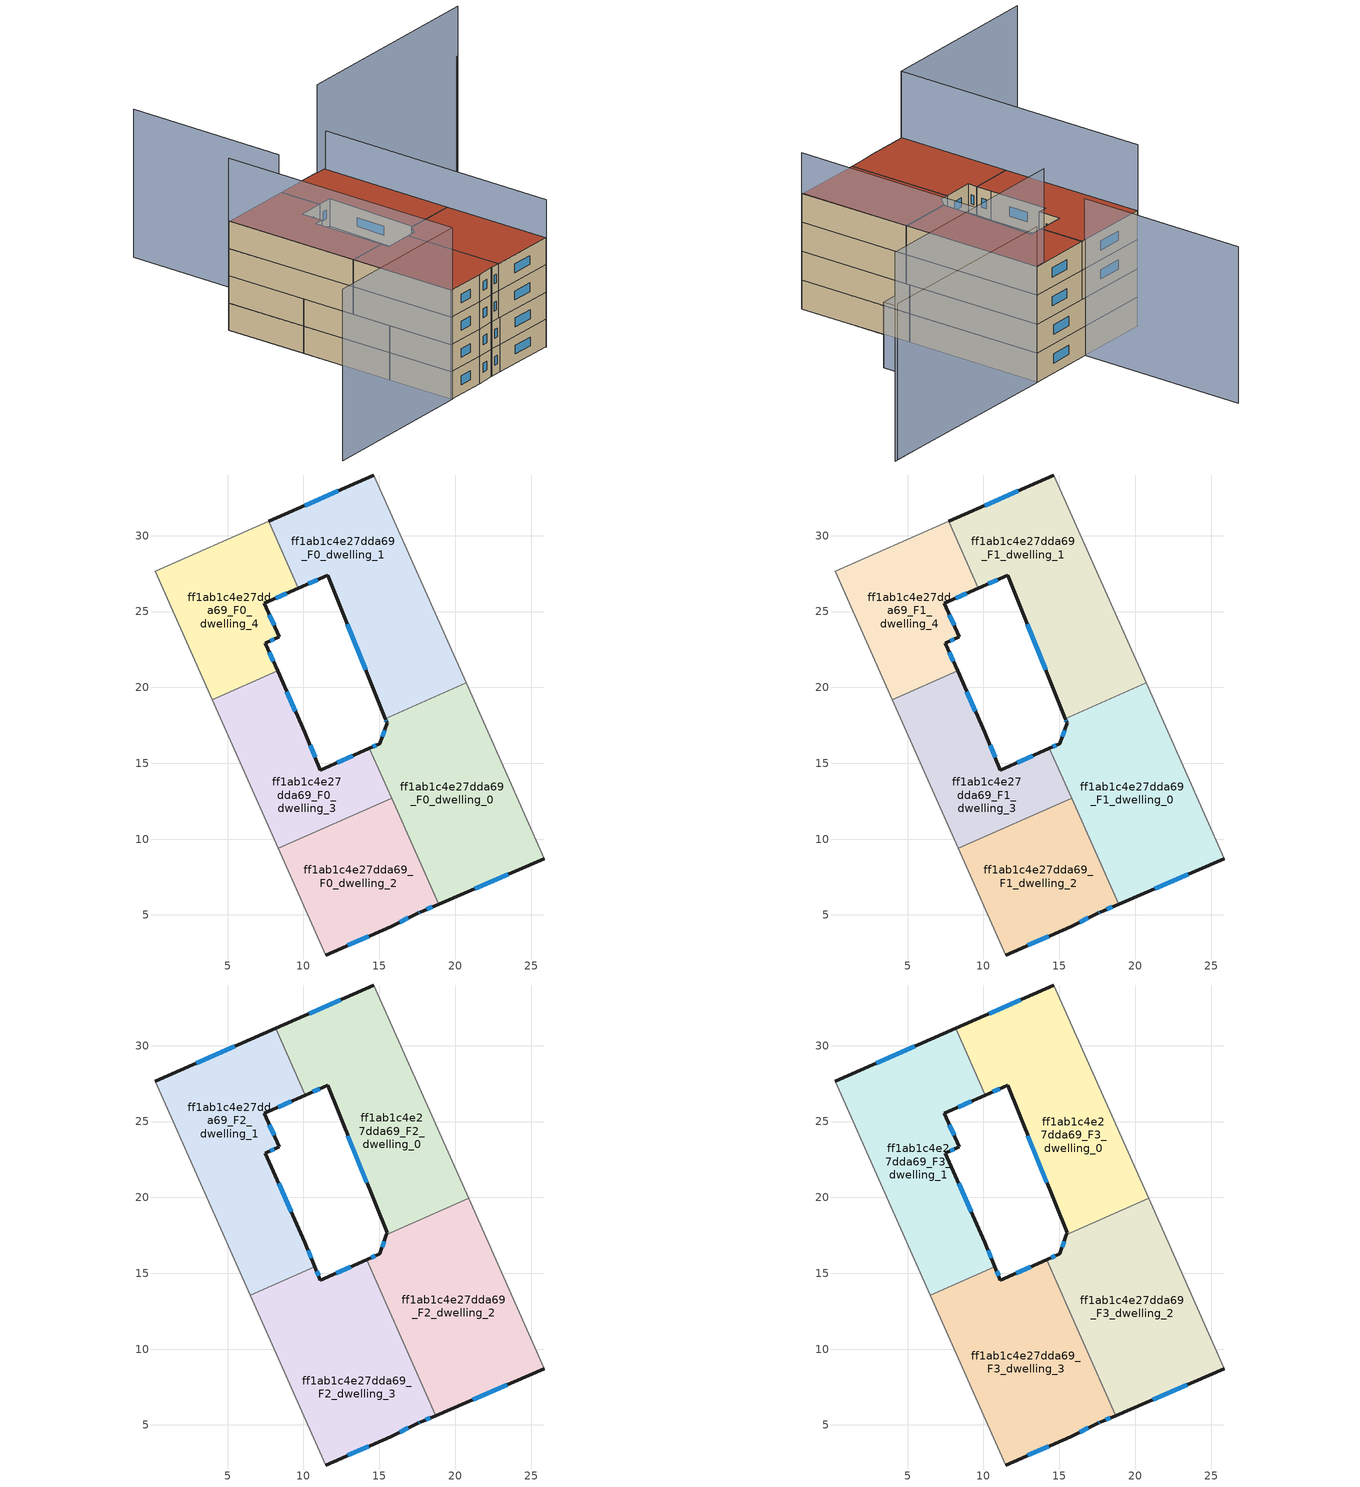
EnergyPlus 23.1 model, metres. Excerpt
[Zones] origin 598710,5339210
ff1ab1c4e27dda69_F0_dwelling_0
 floor ground (EU_floor_Construction): 20.72,20.31 25.87,8.71 18.91,5.71 14.35,15.98 15.03,16.28 15.51,17.66 15.4,17.95 z0
 wall outside (EU_wall_Construction): 15.4,17.95 15.51,17.66 15.03,16.28 14.35,15.98 / 18.91,5.71 25.87,8.71 z0:3
 wall to ff1ab1c4e27dda69_F0_dwelling_1 (EU_wall_Construction): 20.72,20.31 15.4,17.95 z0:3
 wall adiabatic (EU_wall_Construction): 25.87,8.71 20.72,20.31 z0:3
 wall to ff1ab1c4e27dda69_F0_dwelling_2 (EU_wall_Construction): 15.81,12.7 18.91,5.71 z0:3
 wall to ff1ab1c4e27dda69_F0_dwelling_3 (EU_wall_Construction): 14.35,15.98 15.81,12.7 z0:3
 window (EU_Window_Construction): 15.44,17.85 15.47,17.75 / 21.28,6.73 23.5,7.69 / 14.8,16.18 14.58,16.08 / 15.35,17.19 15.19,16.75 z1.02:1.98
ff1ab1c4e27dda69_F0_dwelling_1
 floor ground (EU_floor_Construction): 14.65,34 20.72,20.31 15.4,17.95 11.59,27.39 9.67,26.54 7.71,30.95 z0
 wall outside (EU_wall_Construction): 14.65,34 7.71,30.95 / 9.67,26.54 11.59,27.39 15.4,17.95 z0:3
 wall adiabatic (EU_wall_Construction): 20.72,20.31 14.65,34 z0:3
 wall to ff1ab1c4e27dda69_F0_dwelling_4 (EU_wall_Construction): 7.71,30.95 9.67,26.54 z0:3
 window (EU_Window_Construction): 12.29,32.96 10.07,31.99 / 12.88,24.18 14.1,21.16 / 10.32,26.83 10.93,27.1 z1.02:1.98
ff1ab1c4e27dda69_F0_dwelling_2
 floor ground (EU_floor_Construction): 15.81,12.7 18.91,5.71 17.71,5.19 17.52,5.11 15.76,4.24 11.46,2.36 8.35,9.39 z0
 wall outside (EU_wall_Construction): 11.46,2.36 15.76,4.24 17.52,5.11 17.71,5.19 18.91,5.71 z0:3
 wall adiabatic (EU_wall_Construction): 8.35,9.39 11.46,2.36 z0:3
 wall to ff1ab1c4e27dda69_F0_dwelling_3 (EU_wall_Construction): 15.81,12.7 8.35,9.39 z0:3
 window (EU_Window_Construction): 18.12,5.37 18.5,5.53 / 17.59,5.14 17.65,5.17 / 16.36,4.54 16.92,4.81 / 12.92,3 14.3,3.6 z1.02:1.98
ff1ab1c4e27dda69_F0_dwelling_3
 floor ground (EU_floor_Construction): 14.35,15.98 15.81,12.7 8.35,9.39 3.99,19.2 8.29,21.1 10.08,17.06 11.12,14.53 z0
 wall outside (EU_wall_Construction): 14.35,15.98 11.12,14.53 10.08,17.06 8.29,21.1 z0:3
 wall adiabatic (EU_wall_Construction): 3.99,19.2 8.35,9.39 z0:3
 wall to ff1ab1c4e27dda69_F0_dwelling_4 (EU_wall_Construction): 8.29,21.1 3.99,19.2 z0:3
 window (EU_Window_Construction): 10.77,15.39 10.43,16.2 / 13.26,15.48 12.22,15.02 / 9.47,18.43 8.9,19.73 z1.02:1.98
ff1ab1c4e27dda69_F0_dwelling_4
 floor ground (EU_floor_Construction): 7.71,30.95 9.67,26.54 7.41,25.55 8.4,23.33 7.49,22.92 8.29,21.1 3.99,19.2 0.23,27.67 z0
 wall outside (EU_wall_Construction): 8.29,21.1 7.49,22.92 8.4,23.33 7.41,25.55 9.67,26.54 z0:3
 wall adiabatic (EU_wall_Construction): 7.71,30.95 0.23,27.67 3.99,19.2 z0:3
 window (EU_Window_Construction): 8.18,25.89 8.9,26.21 / 8.06,24.08 7.75,24.79 / 7.8,23.06 8.09,23.19 / 8.02,21.72 7.76,22.3 z1.02:1.98
ff1ab1c4e27dda69_F1_dwelling_0
 floor to ff1ab1c4e27dda69_F0_dwelling_0 (EU_floor_Construction): 20.72,20.31 25.87,8.71 18.91,5.71 14.35,15.98 15.03,16.28 15.51,17.66 15.4,17.95 z3
 wall outside (EU_wall_Construction): 15.4,17.95 15.51,17.66 15.03,16.28 14.35,15.98 / 18.91,5.71 25.87,8.71 z3:6
 wall to ff1ab1c4e27dda69_F1_dwelling_1 (EU_wall_Construction): 20.72,20.31 15.4,17.95 z3:6
 wall adiabatic (EU_wall_Construction): 25.87,8.71 20.72,20.31 z3:6
 wall to ff1ab1c4e27dda69_F1_dwelling_2 (EU_wall_Construction): 15.81,12.7 18.91,5.71 z3:6
 wall to ff1ab1c4e27dda69_F1_dwelling_3 (EU_wall_Construction): 14.35,15.98 15.81,12.7 z3:6
 window (EU_Window_Construction): 15.44,17.85 15.47,17.75 / 21.28,6.73 23.5,7.69 / 14.8,16.18 14.58,16.08 / 15.35,17.19 15.19,16.75 z4.02:4.98
ff1ab1c4e27dda69_F1_dwelling_1
 floor to ff1ab1c4e27dda69_F0_dwelling_1 (EU_floor_Construction): 14.65,34 20.72,20.31 15.4,17.95 11.59,27.39 9.67,26.54 7.71,30.95 z3
 wall outside (EU_wall_Construction): 14.65,34 7.71,30.95 / 9.67,26.54 11.59,27.39 15.4,17.95 z3:6
 wall adiabatic (EU_wall_Construction): 20.72,20.31 14.65,34 z3:6
 wall to ff1ab1c4e27dda69_F1_dwelling_4 (EU_wall_Construction): 7.71,30.95 9.67,26.54 z3:6
 window (EU_Window_Construction): 12.29,32.96 10.07,31.99 / 12.88,24.18 14.1,21.16 / 10.32,26.83 10.93,27.1 z4.02:4.98
ff1ab1c4e27dda69_F1_dwelling_2
 floor to ff1ab1c4e27dda69_F0_dwelling_2 (EU_floor_Construction): 15.81,12.7 18.91,5.71 17.71,5.19 17.52,5.11 15.76,4.24 11.46,2.36 8.35,9.39 z3
 wall outside (EU_wall_Construction): 11.46,2.36 15.76,4.24 17.52,5.11 17.71,5.19 18.91,5.71 z3:6
 wall adiabatic (EU_wall_Construction): 8.35,9.39 11.46,2.36 z3:6
 wall to ff1ab1c4e27dda69_F1_dwelling_3 (EU_wall_Construction): 15.81,12.7 8.35,9.39 z3:6
 window (EU_Window_Construction): 18.12,5.37 18.5,5.53 / 17.59,5.14 17.65,5.17 / 16.36,4.54 16.92,4.81 / 12.92,3 14.3,3.6 z4.02:4.98
ff1ab1c4e27dda69_F1_dwelling_3
 floor to ff1ab1c4e27dda69_F0_dwelling_3 (EU_floor_Construction): 14.35,15.98 15.81,12.7 8.35,9.39 3.99,19.2 8.29,21.1 10.08,17.06 11.12,14.53 z3
 wall outside (EU_wall_Construction): 14.35,15.98 11.12,14.53 10.08,17.06 8.29,21.1 z3:6
 wall adiabatic (EU_wall_Construction): 3.99,19.2 8.35,9.39 z3:6
 wall to ff1ab1c4e27dda69_F1_dwelling_4 (EU_wall_Construction): 8.29,21.1 3.99,19.2 z3:6
 window (EU_Window_Construction): 10.77,15.39 10.43,16.2 / 13.26,15.48 12.22,15.02 / 9.47,18.43 8.9,19.73 z4.02:4.98
ff1ab1c4e27dda69_F1_dwelling_4
 floor to ff1ab1c4e27dda69_F0_dwelling_4 (EU_floor_Construction): 7.71,30.95 9.67,26.54 7.41,25.55 8.4,23.33 7.49,22.92 8.29,21.1 3.99,19.2 0.23,27.67 z3
 wall outside (EU_wall_Construction): 8.29,21.1 7.49,22.92 8.4,23.33 7.41,25.55 9.67,26.54 z3:6
 wall adiabatic (EU_wall_Construction): 7.71,30.95 0.23,27.67 3.99,19.2 z3:6
 window (EU_Window_Construction): 8.18,25.89 8.9,26.21 / 8.06,24.08 7.75,24.79 / 7.8,23.06 8.09,23.19 / 8.02,21.72 7.76,22.3 z4.02:4.98
ff1ab1c4e27dda69_F2_dwelling_0
 floor to ff1ab1c4e27dda69_F1_dwelling_1 (EU_floor_Construction): 14.65,34 20.72,20.31 15.4,17.95 11.59,27.39 10.12,26.74 8.16,31.15 z6
 floor to ff1ab1c4e27dda69_F1_dwelling_0 (EU_floor_Construction): 20.72,20.31 20.89,19.94 15.47,17.53 15.51,17.66 15.4,17.95 z6
 wall outside (EU_wall_Construction): 10.12,26.74 11.59,27.39 15.51,17.66 15.47,17.53 / 14.65,34 8.16,31.15 z6:9
 wall to ff1ab1c4e27dda69_F2_dwelling_1 (EU_wall_Construction): 8.16,31.15 10.12,26.74 z6:9
 wall adiabatic (EU_wall_Construction): 20.89,19.94 14.65,34 z6:9
 wall to ff1ab1c4e27dda69_F2_dwelling_2 (EU_wall_Construction): 15.47,17.53 20.89,19.94 z6:9
 window (EU_Window_Construction): 12.92,24.08 14.18,20.97 / 10.62,26.96 11.09,27.17 / 12.44,33.03 10.37,32.12 z7.02:7.98
ff1ab1c4e27dda69_F2_dwelling_1
 floor to ff1ab1c4e27dda69_F1_dwelling_4 (EU_floor_Construction): 7.71,30.95 9.67,26.54 7.41,25.55 8.4,23.33 7.49,22.92 8.29,21.1 3.99,19.2 0.23,27.67 z6
 floor to ff1ab1c4e27dda69_F1_dwelling_1 (EU_floor_Construction): 8.16,31.15 10.12,26.74 9.67,26.54 7.71,30.95 z6
 floor to ff1ab1c4e27dda69_F1_dwelling_3 (EU_floor_Construction): 8.29,21.1 10.08,17.06 10.75,15.44 6.5,13.55 3.99,19.2 z6
 wall outside (EU_wall_Construction): 10.75,15.44 10.08,17.06 7.49,22.92 8.4,23.33 7.41,25.55 10.12,26.74 / 8.16,31.15 0.23,27.67 z6:9
 wall to ff1ab1c4e27dda69_F2_dwelling_3 (EU_wall_Construction): 6.5,13.55 10.75,15.44 z6:9
 wall adiabatic (EU_wall_Construction): 0.23,27.67 6.5,13.55 z6:9
 window (EU_Window_Construction): 8.06,24.08 7.75,24.79 / 7.8,23.06 8.09,23.19 / 9.2,19.05 8.37,20.93 / 10.52,15.99 10.31,16.51 / 5.47,29.97 2.93,28.86 / 8.33,25.96 9.2,26.34 z7.02:7.98
ff1ab1c4e27dda69_F2_dwelling_2
 floor to ff1ab1c4e27dda69_F1_dwelling_0 (EU_floor_Construction): 20.89,19.94 25.87,8.71 18.91,5.71 14.35,15.98 15.03,16.28 15.47,17.53 z6
 floor to ff1ab1c4e27dda69_F1_dwelling_2 (EU_floor_Construction): 15.81,12.7 18.91,5.71 18.71,5.63 15.61,12.61 z6
 floor to ff1ab1c4e27dda69_F1_dwelling_3 (EU_floor_Construction): 14.35,15.98 15.81,12.7 15.61,12.61 14.16,15.89 z6
 wall outside (EU_wall_Construction): 18.71,5.62 25.87,8.71 / 15.47,17.53 15.03,16.28 14.16,15.89 z6:9
 wall adiabatic (EU_wall_Construction): 25.87,8.71 20.89,19.94 z6:9
 wall to ff1ab1c4e27dda69_F2_dwelling_3 (EU_wall_Construction): 14.16,15.89 18.71,5.62 z6:9
 window (EU_Window_Construction): 21.15,6.68 23.44,7.66 / 14.73,16.15 14.46,16.02 / 15.32,17.11 15.18,16.7 z7.02:7.98
ff1ab1c4e27dda69_F2_dwelling_3
 floor to ff1ab1c4e27dda69_F1_dwelling_2 (EU_floor_Construction): 15.61,12.61 18.71,5.63 17.71,5.19 17.52,5.11 15.76,4.24 11.46,2.36 8.35,9.39 z6
 floor to ff1ab1c4e27dda69_F1_dwelling_3 (EU_floor_Construction): 14.16,15.89 15.61,12.61 8.35,9.39 6.5,13.55 10.75,15.44 11.12,14.53 z6
 wall outside (EU_wall_Construction): 14.16,15.89 11.12,14.53 10.75,15.44 / 11.46,2.36 15.76,4.24 17.52,5.11 17.71,5.19 18.71,5.62 z6:9
 wall adiabatic (EU_wall_Construction): 6.5,13.55 11.46,2.36 z6:9
 window (EU_Window_Construction): 11,14.84 10.88,15.13 / 13.13,15.43 12.16,14.99 / 18.05,5.34 18.37,5.48 / 17.59,5.14 17.65,5.17 / 16.36,4.54 16.92,4.81 / 12.92,3 14.3,3.6 z7.02:7.98
ff1ab1c4e27dda69_F3_dwelling_0
 floor to ff1ab1c4e27dda69_F2_dwelling_0 (EU_floor_Construction): 14.65,34 20.89,19.94 15.47,17.53 15.51,17.66 11.59,27.39 10.12,26.74 8.16,31.15 z9
 wall outside (EU_wall_Construction): 10.12,26.74 11.59,27.39 15.51,17.66 15.47,17.53 / 14.65,34 8.16,31.15 z9:12
 wall to ff1ab1c4e27dda69_F3_dwelling_1 (EU_wall_Construction): 8.16,31.15 10.12,26.74 z9:12
 wall adiabatic (EU_wall_Construction): 20.89,19.94 14.65,34 z9:12
 wall to ff1ab1c4e27dda69_F3_dwelling_2 (EU_wall_Construction): 15.47,17.53 20.89,19.94 z9:12
 window (EU_Window_Construction): 12.92,24.08 14.18,20.97 / 10.62,26.96 11.09,27.17 / 12.44,33.03 10.37,32.12 z10.02:10.98
 roof outside (EU_roof_Construction): 20.89,19.94 14.65,34 8.16,31.15 10.12,26.74 11.59,27.39 15.51,17.66 15.47,17.53 z12
ff1ab1c4e27dda69_F3_dwelling_1
 floor to ff1ab1c4e27dda69_F2_dwelling_1 (EU_floor_Construction): 8.16,31.15 10.12,26.74 7.41,25.55 8.4,23.33 7.49,22.92 10.08,17.06 10.75,15.44 6.5,13.55 0.23,27.67 z9
 wall outside (EU_wall_Construction): 10.75,15.44 10.08,17.06 7.49,22.92 8.4,23.33 7.41,25.55 10.12,26.74 / 8.16,31.15 0.23,27.67 z9:12
 wall to ff1ab1c4e27dda69_F3_dwelling_3 (EU_wall_Construction): 6.5,13.55 10.75,15.44 z9:12
 wall adiabatic (EU_wall_Construction): 0.23,27.67 6.5,13.55 z9:12
 window (EU_Window_Construction): 8.06,24.08 7.75,24.79 / 7.8,23.06 8.09,23.19 / 9.2,19.05 8.37,20.93 / 10.52,15.99 10.31,16.51 / 5.47,29.97 2.93,28.86 / 8.33,25.96 9.2,26.34 z10.02:10.98
 roof outside (EU_roof_Construction): 10.75,15.44 10.08,17.06 7.49,22.92 8.4,23.33 7.41,25.55 10.12,26.74 8.16,31.15 0.23,27.67 6.5,13.55 z12
ff1ab1c4e27dda69_F3_dwelling_2
 floor to ff1ab1c4e27dda69_F2_dwelling_2 (EU_floor_Construction): 20.89,19.94 25.87,8.71 18.71,5.62 14.16,15.89 15.03,16.28 15.47,17.53 z9
 wall outside (EU_wall_Construction): 18.71,5.62 25.87,8.71 / 15.47,17.53 15.03,16.28 14.16,15.89 z9:12
 wall adiabatic (EU_wall_Construction): 25.87,8.71 20.89,19.94 z9:12
 wall to ff1ab1c4e27dda69_F3_dwelling_3 (EU_wall_Construction): 14.16,15.89 18.71,5.62 z9:12
 window (EU_Window_Construction): 21.15,6.68 23.44,7.66 / 14.73,16.15 14.46,16.02 / 15.32,17.11 15.18,16.7 z10.02:10.98
 roof outside (EU_roof_Construction): 25.87,8.71 20.89,19.94 15.47,17.53 15.03,16.28 14.16,15.89 18.71,5.62 z12
ff1ab1c4e27dda69_F3_dwelling_3
 floor to ff1ab1c4e27dda69_F2_dwelling_3 (EU_floor_Construction): 14.16,15.89 18.71,5.62 17.71,5.19 17.52,5.11 15.76,4.24 11.46,2.36 6.5,13.55 10.75,15.44 11.12,14.53 z9
 wall outside (EU_wall_Construction): 14.16,15.89 11.12,14.53 10.75,15.44 / 11.46,2.36 15.76,4.24 17.52,5.11 17.71,5.19 18.71,5.62 z9:12
 wall adiabatic (EU_wall_Construction): 6.5,13.55 11.46,2.36 z9:12
 window (EU_Window_Construction): 11,14.84 10.88,15.13 / 13.13,15.43 12.16,14.99 / 18.05,5.34 18.37,5.48 / 17.59,5.14 17.65,5.17 / 16.36,4.54 16.92,4.81 / 12.92,3 14.3,3.6 z10.02:10.98
 roof outside (EU_roof_Construction): 17.52,5.11 17.71,5.19 18.71,5.62 14.16,15.89 11.12,14.53 10.75,15.44 6.5,13.55 11.46,2.36 15.76,4.24 z12
shading: 0.22,27.73 11.5,2.27 / 11.5,2.27 -5.29,-5.17 z0:18.9; 25.85,8.59 14.72,34.09 / 14.72,34.09 35.05,42.96 z0:16.2; 20.14,21.63 14.65,34 / 14.65,34 20.21,36.47 / 20.21,36.47 25.7,24.1 / 25.7,24.1 20.14,21.63 z0:6.8; 35.09,42.98 13.62,33.46 z0:21.7; 0.49,47.55 7.77,30.98 z0:16.3
[Building]
EU S2 Campaign: North Axis=0; Terrain=City; Solar Distribution=FullExterior
[Site:Location]
Vienna: Latitude=48; Longitude=16.5; Time Zone=1; Elevation=183
[SizingPeriod:WeatherFileDays]
AnnualSizingPeriod: Begin Month=1; Begin Day of Month=1; End Month=12; End Day of Month=31; Day of Week for Start Day=Monday; Use Weather File Daylight Saving Period=No; Use Weather File Rain and Snow Indicators=No
[MATERIAL]
EU_InternalMass_Material: Roughness=MediumRough; Thickness=0.1; Conductivity=1; Density=1800; Specific Heat=900; Thermal Absorptance=0.9; Solar Absorptance=0.7; Visible Absorptance=0.7
[MATERIAL:NOMASS] Roughness=MediumRough; Thermal Absorptance=0.9; Solar Absorptance=0.7; Visible Absorptance=0.7
Name | Thermal Resistance
EU_wall_NoMass | 0.942466
EU_roof_NoMass | 0.551687
EU_floor_NoMass | 0.66527
[WINDOWMATERIAL:SIMPLEGLAZINGSYSTEM]
EU_Window_SimpleGlazing: UFactor=2.03367; Solar Heat Gain Coefficient=0.65; Visible Transmittance=0.65
[CONSTRUCTION]
EU_wall_Construction: EU_wall_NoMass
EU_roof_Construction: EU_roof_NoMass
EU_floor_Construction: EU_floor_NoMass
EU_Window_Construction: EU_Window_SimpleGlazing
EU_InternalMass_Construction: EU_InternalMass_Material
[ZONE] Type=1; Multiplier=1; Ceiling Height=autocalculate; Floor Area=autocalculate; Part of Total Floor Area=Yes
Name | Volume
ff1ab1c4e27dda69_F0_dwelling_0; ff1ab1c4e27dda69_F1_dwelling_0 | 282.119
ff1ab1c4e27dda69_F2_dwelling_0; ff1ab1c4e27dda69_F3_dwelling_0 | 282.118
ff1ab1c4e27dda69_F0_dwelling_1; ff1ab1c4e27dda69_F1_dwelling_1 | 282.097
ff1ab1c4e27dda69_F2_dwelling_1; ff1ab1c4e27dda69_F3_dwelling_1 | 282.141
ff1ab1c4e27dda69_F0_dwelling_2; ff1ab1c4e27dda69_F1_dwelling_2 | 188.112
ff1ab1c4e27dda69_F2_dwelling_2; ff1ab1c4e27dda69_F3_dwelling_2 | 282.144
ff1ab1c4e27dda69_F0_dwelling_3; ff1ab1c4e27dda69_F1_dwelling_3 | 188.082
ff1ab1c4e27dda69_F2_dwelling_3; ff1ab1c4e27dda69_F3_dwelling_3 | 282.143
ff1ab1c4e27dda69_F0_dwelling_4; ff1ab1c4e27dda69_F1_dwelling_4 | 188.08
[INTERNALMASS] Construction=EU_InternalMass_Construction
Name | Zone or ZoneList | Surface Area
ff1ab1c4e27dda69_F0_dwelling_0_EU_InternalMass | ff1ab1c4e27dda69_F0_dwelling_0 | 94.0393
ff1ab1c4e27dda69_F0_dwelling_1_EU_InternalMass | ff1ab1c4e27dda69_F0_dwelling_1 | 94.0322
ff1ab1c4e27dda69_F0_dwelling_2_EU_InternalMass | ff1ab1c4e27dda69_F0_dwelling_2 | 62.7037
ff1ab1c4e27dda69_F0_dwelling_3_EU_InternalMass | ff1ab1c4e27dda69_F0_dwelling_3 | 62.694
ff1ab1c4e27dda69_F0_dwelling_4_EU_InternalMass | ff1ab1c4e27dda69_F0_dwelling_4 | 62.6932
ff1ab1c4e27dda69_F1_dwelling_0_EU_InternalMass | ff1ab1c4e27dda69_F1_dwelling_0 | 94.0393
ff1ab1c4e27dda69_F1_dwelling_1_EU_InternalMass | ff1ab1c4e27dda69_F1_dwelling_1 | 94.0322
ff1ab1c4e27dda69_F1_dwelling_2_EU_InternalMass | ff1ab1c4e27dda69_F1_dwelling_2 | 62.7037
ff1ab1c4e27dda69_F1_dwelling_3_EU_InternalMass | ff1ab1c4e27dda69_F1_dwelling_3 | 62.694
ff1ab1c4e27dda69_F1_dwelling_4_EU_InternalMass | ff1ab1c4e27dda69_F1_dwelling_4 | 62.6932
ff1ab1c4e27dda69_F2_dwelling_0_EU_InternalMass | ff1ab1c4e27dda69_F2_dwelling_0 | 94.0393
ff1ab1c4e27dda69_F2_dwelling_1_EU_InternalMass | ff1ab1c4e27dda69_F2_dwelling_1 | 94.047
ff1ab1c4e27dda69_F2_dwelling_2_EU_InternalMass | ff1ab1c4e27dda69_F2_dwelling_2 | 94.0482
ff1ab1c4e27dda69_F2_dwelling_3_EU_InternalMass | ff1ab1c4e27dda69_F2_dwelling_3 | 94.0475
ff1ab1c4e27dda69_F3_dwelling_0_EU_InternalMass | ff1ab1c4e27dda69_F3_dwelling_0 | 94.0393
ff1ab1c4e27dda69_F3_dwelling_1_EU_InternalMass | ff1ab1c4e27dda69_F3_dwelling_1 | 94.047
ff1ab1c4e27dda69_F3_dwelling_2_EU_InternalMass | ff1ab1c4e27dda69_F3_dwelling_2 | 94.0482
ff1ab1c4e27dda69_F3_dwelling_3_EU_InternalMass | ff1ab1c4e27dda69_F3_dwelling_3 | 94.0475
[OTHEREQUIPMENT] Fuel Type=Electricity; Design Level Calculation Method=Watts/Area; Power per Zone Floor Area=1; Fraction Latent=0; Fraction Radiant=0; Fraction Lost=0; Carbon Dioxide Generation Rate=0; EndUse Subcategory=EU_Step8_InternalGains
Name | Zone or ZoneList or Space or SpaceList | Schedule
EU_Step8_InternalGain_ff1ab1c4e27dda69_F0_dwelling_0_f000 | ff1ab1c4e27dda69_F0_dwelling_0 | EU_Step8_GainSchedule_ff1ab1c4e27dda69_F0_dwelling_0_f000
EU_Step8_InternalGain_ff1ab1c4e27dda69_F0_dwelling_1_f000 | ff1ab1c4e27dda69_F0_dwelling_1 | EU_Step8_GainSchedule_ff1ab1c4e27dda69_F0_dwelling_1_f000
EU_Step8_InternalGain_ff1ab1c4e27dda69_F0_dwelling_2_f000 | ff1ab1c4e27dda69_F0_dwelling_2 | EU_Step8_GainSchedule_ff1ab1c4e27dda69_F0_dwelling_2_f000
EU_Step8_InternalGain_ff1ab1c4e27dda69_F0_dwelling_3_f000 | ff1ab1c4e27dda69_F0_dwelling_3 | EU_Step8_GainSchedule_ff1ab1c4e27dda69_F0_dwelling_3_f000
EU_Step8_InternalGain_ff1ab1c4e27dda69_F0_dwelling_4_f000 | ff1ab1c4e27dda69_F0_dwelling_4 | EU_Step8_GainSchedule_ff1ab1c4e27dda69_F0_dwelling_4_f000
EU_Step8_InternalGain_ff1ab1c4e27dda69_F1_dwelling_0_f000 | ff1ab1c4e27dda69_F1_dwelling_0 | EU_Step8_GainSchedule_ff1ab1c4e27dda69_F1_dwelling_0_f000
EU_Step8_InternalGain_ff1ab1c4e27dda69_F1_dwelling_1_f000 | ff1ab1c4e27dda69_F1_dwelling_1 | EU_Step8_GainSchedule_ff1ab1c4e27dda69_F1_dwelling_1_f000
EU_Step8_InternalGain_ff1ab1c4e27dda69_F1_dwelling_2_f000 | ff1ab1c4e27dda69_F1_dwelling_2 | EU_Step8_GainSchedule_ff1ab1c4e27dda69_F1_dwelling_2_f000
EU_Step8_InternalGain_ff1ab1c4e27dda69_F1_dwelling_3_f000 | ff1ab1c4e27dda69_F1_dwelling_3 | EU_Step8_GainSchedule_ff1ab1c4e27dda69_F1_dwelling_3_f000
EU_Step8_InternalGain_ff1ab1c4e27dda69_F1_dwelling_4_f000 | ff1ab1c4e27dda69_F1_dwelling_4 | EU_Step8_GainSchedule_ff1ab1c4e27dda69_F1_dwelling_4_f000
EU_Step8_InternalGain_ff1ab1c4e27dda69_F2_dwelling_0_f000 | ff1ab1c4e27dda69_F2_dwelling_0 | EU_Step8_GainSchedule_ff1ab1c4e27dda69_F2_dwelling_0_f000
EU_Step8_InternalGain_ff1ab1c4e27dda69_F2_dwelling_1_f000 | ff1ab1c4e27dda69_F2_dwelling_1 | EU_Step8_GainSchedule_ff1ab1c4e27dda69_F2_dwelling_1_f000
EU_Step8_InternalGain_ff1ab1c4e27dda69_F2_dwelling_2_f000 | ff1ab1c4e27dda69_F2_dwelling_2 | EU_Step8_GainSchedule_ff1ab1c4e27dda69_F2_dwelling_2_f000
EU_Step8_InternalGain_ff1ab1c4e27dda69_F2_dwelling_3_f000 | ff1ab1c4e27dda69_F2_dwelling_3 | EU_Step8_GainSchedule_ff1ab1c4e27dda69_F2_dwelling_3_f000
EU_Step8_InternalGain_ff1ab1c4e27dda69_F3_dwelling_0_f000 | ff1ab1c4e27dda69_F3_dwelling_0 | EU_Step8_GainSchedule_ff1ab1c4e27dda69_F3_dwelling_0_f000
EU_Step8_InternalGain_ff1ab1c4e27dda69_F3_dwelling_1_f000 | ff1ab1c4e27dda69_F3_dwelling_1 | EU_Step8_GainSchedule_ff1ab1c4e27dda69_F3_dwelling_1_f000
EU_Step8_InternalGain_ff1ab1c4e27dda69_F3_dwelling_2_f000 | ff1ab1c4e27dda69_F3_dwelling_2 | EU_Step8_GainSchedule_ff1ab1c4e27dda69_F3_dwelling_2_f000
EU_Step8_InternalGain_ff1ab1c4e27dda69_F3_dwelling_3_f000 | ff1ab1c4e27dda69_F3_dwelling_3 | EU_Step8_GainSchedule_ff1ab1c4e27dda69_F3_dwelling_3_f000
[ZONEVENTILATION:DESIGNFLOWRATE] Schedule=EU_AlwaysOn; Design Flow Rate Calculation Method=AirChanges/Hour; Air Changes per Hour=0.530523; Ventilation Type=Natural; Fan Pressure Rise=0; Fan Total Efficiency=1; Constant Term Coefficient=1; Temperature Term Coefficient=0; Velocity Term Coefficient=0; Velocity Squared Term Coefficient=0; Minimum Indoor Temperature=-100; Maximum Indoor Temperature=100; Delta Temperature=-100; Minimum Outdoor Temperature=-100; Maximum Outdoor Temperature=100; Maximum Wind Speed=40
Name | Zone or ZoneList or Space or SpaceList
EU_ConstantAir_ff1ab1c4e27dda69_F0_dwelling_0 | ff1ab1c4e27dda69_F0_dwelling_0
EU_ConstantAir_ff1ab1c4e27dda69_F0_dwelling_1 | ff1ab1c4e27dda69_F0_dwelling_1
EU_ConstantAir_ff1ab1c4e27dda69_F0_dwelling_2 | ff1ab1c4e27dda69_F0_dwelling_2
EU_ConstantAir_ff1ab1c4e27dda69_F0_dwelling_3 | ff1ab1c4e27dda69_F0_dwelling_3
EU_ConstantAir_ff1ab1c4e27dda69_F0_dwelling_4 | ff1ab1c4e27dda69_F0_dwelling_4
EU_ConstantAir_ff1ab1c4e27dda69_F1_dwelling_0 | ff1ab1c4e27dda69_F1_dwelling_0
EU_ConstantAir_ff1ab1c4e27dda69_F1_dwelling_1 | ff1ab1c4e27dda69_F1_dwelling_1
EU_ConstantAir_ff1ab1c4e27dda69_F1_dwelling_2 | ff1ab1c4e27dda69_F1_dwelling_2
EU_ConstantAir_ff1ab1c4e27dda69_F1_dwelling_3 | ff1ab1c4e27dda69_F1_dwelling_3
EU_ConstantAir_ff1ab1c4e27dda69_F1_dwelling_4 | ff1ab1c4e27dda69_F1_dwelling_4
EU_ConstantAir_ff1ab1c4e27dda69_F2_dwelling_0 | ff1ab1c4e27dda69_F2_dwelling_0
EU_ConstantAir_ff1ab1c4e27dda69_F2_dwelling_1 | ff1ab1c4e27dda69_F2_dwelling_1
EU_ConstantAir_ff1ab1c4e27dda69_F2_dwelling_2 | ff1ab1c4e27dda69_F2_dwelling_2
EU_ConstantAir_ff1ab1c4e27dda69_F2_dwelling_3 | ff1ab1c4e27dda69_F2_dwelling_3
EU_ConstantAir_ff1ab1c4e27dda69_F3_dwelling_0 | ff1ab1c4e27dda69_F3_dwelling_0
EU_ConstantAir_ff1ab1c4e27dda69_F3_dwelling_1 | ff1ab1c4e27dda69_F3_dwelling_1
EU_ConstantAir_ff1ab1c4e27dda69_F3_dwelling_2 | ff1ab1c4e27dda69_F3_dwelling_2
EU_ConstantAir_ff1ab1c4e27dda69_F3_dwelling_3 | ff1ab1c4e27dda69_F3_dwelling_3
[HVACTEMPLATE:THERMOSTAT] Constant Heating Setpoint=20; Constant Cooling Setpoint=50
EU_HeatOnly_ff1ab1c4e27dda69_F0_dwelling_0; EU_HeatOnly_ff1ab1c4e27dda69_F0_dwelling_1; EU_HeatOnly_ff1ab1c4e27dda69_F0_dwelling_2; EU_HeatOnly_ff1ab1c4e27dda69_F0_dwelling_3; EU_HeatOnly_ff1ab1c4e27dda69_F0_dwelling_4; EU_HeatOnly_ff1ab1c4e27dda69_F1_dwelling_0; EU_HeatOnly_ff1ab1c4e27dda69_F1_dwelling_1; EU_HeatOnly_ff1ab1c4e27dda69_F1_dwelling_2; EU_HeatOnly_ff1ab1c4e27dda69_F1_dwelling_3; EU_HeatOnly_ff1ab1c4e27dda69_F1_dwelling_4; EU_HeatOnly_ff1ab1c4e27dda69_F2_dwelling_0; EU_HeatOnly_ff1ab1c4e27dda69_F2_dwelling_1; EU_HeatOnly_ff1ab1c4e27dda69_F2_dwelling_2; EU_HeatOnly_ff1ab1c4e27dda69_F2_dwelling_3; EU_HeatOnly_ff1ab1c4e27dda69_F3_dwelling_0; EU_HeatOnly_ff1ab1c4e27dda69_F3_dwelling_1; EU_HeatOnly_ff1ab1c4e27dda69_F3_dwelling_2; EU_HeatOnly_ff1ab1c4e27dda69_F3_dwelling_3
[HVACTEMPLATE:ZONE:IDEALLOADSAIRSYSTEM] System Availability Schedule=EU_AlwaysOn; Maximum Heating Supply Air Temperature=50; Minimum Cooling Supply Air Temperature=13; Maximum Heating Supply Air Humidity Ratio=0.0156; Minimum Cooling Supply Air Humidity Ratio=0.0077; Heating Limit=NoLimit; Cooling Limit=NoLimit; Heating Availability Schedule=EU_AlwaysOn; Cooling Availability Schedule=EU_CoolingOff; Dehumidification Control Type=ConstantSensibleHeatRatio; Cooling Sensible Heat Ratio=0.7; Dehumidification Setpoint=60; Humidification Control Type=None; Humidification Setpoint=30; Outdoor Air Method=None; Outdoor Air Flow Rate per Person=0.00944; Outdoor Air Flow Rate per Zone Floor Area=0; Outdoor Air Flow Rate per Zone=0; Demand Controlled Ventilation Type=None; Outdoor Air Economizer Type=NoEconomizer; Heat Recovery Type=None; Sensible Heat Recovery Effectiveness=0.7; Latent Heat Recovery Effectiveness=0.65
Name | Template Thermostat
ff1ab1c4e27dda69_F0_dwelling_0 | EU_HeatOnly_ff1ab1c4e27dda69_F0_dwelling_0
ff1ab1c4e27dda69_F0_dwelling_1 | EU_HeatOnly_ff1ab1c4e27dda69_F0_dwelling_1
ff1ab1c4e27dda69_F0_dwelling_2 | EU_HeatOnly_ff1ab1c4e27dda69_F0_dwelling_2
ff1ab1c4e27dda69_F0_dwelling_3 | EU_HeatOnly_ff1ab1c4e27dda69_F0_dwelling_3
ff1ab1c4e27dda69_F0_dwelling_4 | EU_HeatOnly_ff1ab1c4e27dda69_F0_dwelling_4
ff1ab1c4e27dda69_F1_dwelling_0 | EU_HeatOnly_ff1ab1c4e27dda69_F1_dwelling_0
ff1ab1c4e27dda69_F1_dwelling_1 | EU_HeatOnly_ff1ab1c4e27dda69_F1_dwelling_1
ff1ab1c4e27dda69_F1_dwelling_2 | EU_HeatOnly_ff1ab1c4e27dda69_F1_dwelling_2
ff1ab1c4e27dda69_F1_dwelling_3 | EU_HeatOnly_ff1ab1c4e27dda69_F1_dwelling_3
ff1ab1c4e27dda69_F1_dwelling_4 | EU_HeatOnly_ff1ab1c4e27dda69_F1_dwelling_4
ff1ab1c4e27dda69_F2_dwelling_0 | EU_HeatOnly_ff1ab1c4e27dda69_F2_dwelling_0
ff1ab1c4e27dda69_F2_dwelling_1 | EU_HeatOnly_ff1ab1c4e27dda69_F2_dwelling_1
ff1ab1c4e27dda69_F2_dwelling_2 | EU_HeatOnly_ff1ab1c4e27dda69_F2_dwelling_2
ff1ab1c4e27dda69_F2_dwelling_3 | EU_HeatOnly_ff1ab1c4e27dda69_F2_dwelling_3
ff1ab1c4e27dda69_F3_dwelling_0 | EU_HeatOnly_ff1ab1c4e27dda69_F3_dwelling_0
ff1ab1c4e27dda69_F3_dwelling_1 | EU_HeatOnly_ff1ab1c4e27dda69_F3_dwelling_1
ff1ab1c4e27dda69_F3_dwelling_2 | EU_HeatOnly_ff1ab1c4e27dda69_F3_dwelling_2
ff1ab1c4e27dda69_F3_dwelling_3 | EU_HeatOnly_ff1ab1c4e27dda69_F3_dwelling_3
[SIZING:ZONE] Zone Cooling Design Supply Air Temperature Input Method=SupplyAirTemperature; Zone Cooling Design Supply Air Temperature=13; Zone Heating Design Supply Air Temperature Input Method=SupplyAirTemperature; Zone Heating Design Supply Air Temperature=50; Zone Cooling Design Supply Air Humidity Ratio=0.008; Zone Heating Design Supply Air Humidity Ratio=0.008; Cooling Design Air Flow Method=DesignDay; Cooling Design Air Flow Rate=0; Cooling Minimum Air Flow per Zone Floor Area=0.000762; Cooling Minimum Air Flow=0; Cooling Minimum Air Flow Fraction=0.2; Heating Design Air Flow Method=DesignDay; Heating Design Air Flow Rate=0; Heating Maximum Air Flow per Zone Floor Area=0.002032; Heating Maximum Air Flow=0.141576; Heating Maximum Air Flow Fraction=0.3; Account for Dedicated Outdoor Air System=No; Dedicated Outdoor Air System Control Strategy=NeutralSupplyAir; Dedicated Outdoor Air Low Setpoint Temperature for Design=autosize; Dedicated Outdoor Air High Setpoint Temperature for Design=autosize; Zone Load Sizing Method=Sensible Load Only No Latent Load; Zone Latent Cooling Design Supply Air Humidity Ratio Input Method=HumidityRatioDifference; Zone Cooling Design Supply Air Humidity Ratio Difference=0.005; Zone Latent Heating Design Supply Air Humidity Ratio Input Method=HumidityRatioDifference; Zone Humidification Design Supply Air Humidity Ratio Difference=0.005
ff1ab1c4e27dda69_F0_dwelling_0; ff1ab1c4e27dda69_F0_dwelling_1; ff1ab1c4e27dda69_F0_dwelling_2; ff1ab1c4e27dda69_F0_dwelling_3; ff1ab1c4e27dda69_F0_dwelling_4; ff1ab1c4e27dda69_F1_dwelling_0; ff1ab1c4e27dda69_F1_dwelling_1; ff1ab1c4e27dda69_F1_dwelling_2; ff1ab1c4e27dda69_F1_dwelling_3; ff1ab1c4e27dda69_F1_dwelling_4; ff1ab1c4e27dda69_F2_dwelling_0; ff1ab1c4e27dda69_F2_dwelling_1; ff1ab1c4e27dda69_F2_dwelling_2; ff1ab1c4e27dda69_F2_dwelling_3; ff1ab1c4e27dda69_F3_dwelling_0; ff1ab1c4e27dda69_F3_dwelling_1; ff1ab1c4e27dda69_F3_dwelling_2; ff1ab1c4e27dda69_F3_dwelling_3
[SCHEDULE:CONSTANT]
Name | Hourly Value
EU_AlwaysOn | 1
EU_CoolingOff | 0
[SCHEDULE:FILE] Column Number=1; Rows to Skip at Top=0; Number of Hours of Data=8760; Column Separator=Comma; Interpolate to Timestep=No; Minutes per Item=60; Adjust Schedule for Daylight Savings=Yes
Name | File
EU_Step8_GainSchedule_ff1ab1c4e27dda69_F0_dwelling_0_f000 | ../../schedules/ff1ab1c4e27dda69/ff1ab1c4e27dda69_F0_dwelling_0_f000_gain.csv
EU_Step8_GainSchedule_ff1ab1c4e27dda69_F0_dwelling_1_f000 | ../../schedules/ff1ab1c4e27dda69/ff1ab1c4e27dda69_F0_dwelling_1_f000_gain.csv
EU_Step8_GainSchedule_ff1ab1c4e27dda69_F0_dwelling_2_f000 | ../../schedules/ff1ab1c4e27dda69/ff1ab1c4e27dda69_F0_dwelling_2_f000_gain.csv
EU_Step8_GainSchedule_ff1ab1c4e27dda69_F0_dwelling_3_f000 | ../../schedules/ff1ab1c4e27dda69/ff1ab1c4e27dda69_F0_dwelling_3_f000_gain.csv
EU_Step8_GainSchedule_ff1ab1c4e27dda69_F0_dwelling_4_f000 | ../../schedules/ff1ab1c4e27dda69/ff1ab1c4e27dda69_F0_dwelling_4_f000_gain.csv
EU_Step8_GainSchedule_ff1ab1c4e27dda69_F1_dwelling_0_f000 | ../../schedules/ff1ab1c4e27dda69/ff1ab1c4e27dda69_F1_dwelling_0_f000_gain.csv
EU_Step8_GainSchedule_ff1ab1c4e27dda69_F1_dwelling_1_f000 | ../../schedules/ff1ab1c4e27dda69/ff1ab1c4e27dda69_F1_dwelling_1_f000_gain.csv
EU_Step8_GainSchedule_ff1ab1c4e27dda69_F1_dwelling_2_f000 | ../../schedules/ff1ab1c4e27dda69/ff1ab1c4e27dda69_F1_dwelling_2_f000_gain.csv
EU_Step8_GainSchedule_ff1ab1c4e27dda69_F1_dwelling_3_f000 | ../../schedules/ff1ab1c4e27dda69/ff1ab1c4e27dda69_F1_dwelling_3_f000_gain.csv
EU_Step8_GainSchedule_ff1ab1c4e27dda69_F1_dwelling_4_f000 | ../../schedules/ff1ab1c4e27dda69/ff1ab1c4e27dda69_F1_dwelling_4_f000_gain.csv
EU_Step8_GainSchedule_ff1ab1c4e27dda69_F2_dwelling_0_f000 | ../../schedules/ff1ab1c4e27dda69/ff1ab1c4e27dda69_F2_dwelling_0_f000_gain.csv
EU_Step8_GainSchedule_ff1ab1c4e27dda69_F2_dwelling_1_f000 | ../../schedules/ff1ab1c4e27dda69/ff1ab1c4e27dda69_F2_dwelling_1_f000_gain.csv
EU_Step8_GainSchedule_ff1ab1c4e27dda69_F2_dwelling_2_f000 | ../../schedules/ff1ab1c4e27dda69/ff1ab1c4e27dda69_F2_dwelling_2_f000_gain.csv
EU_Step8_GainSchedule_ff1ab1c4e27dda69_F2_dwelling_3_f000 | ../../schedules/ff1ab1c4e27dda69/ff1ab1c4e27dda69_F2_dwelling_3_f000_gain.csv
EU_Step8_GainSchedule_ff1ab1c4e27dda69_F3_dwelling_0_f000 | ../../schedules/ff1ab1c4e27dda69/ff1ab1c4e27dda69_F3_dwelling_0_f000_gain.csv
EU_Step8_GainSchedule_ff1ab1c4e27dda69_F3_dwelling_1_f000 | ../../schedules/ff1ab1c4e27dda69/ff1ab1c4e27dda69_F3_dwelling_1_f000_gain.csv
EU_Step8_GainSchedule_ff1ab1c4e27dda69_F3_dwelling_2_f000 | ../../schedules/ff1ab1c4e27dda69/ff1ab1c4e27dda69_F3_dwelling_2_f000_gain.csv
EU_Step8_GainSchedule_ff1ab1c4e27dda69_F3_dwelling_3_f000 | ../../schedules/ff1ab1c4e27dda69/ff1ab1c4e27dda69_F3_dwelling_3_f000_gain.csv
